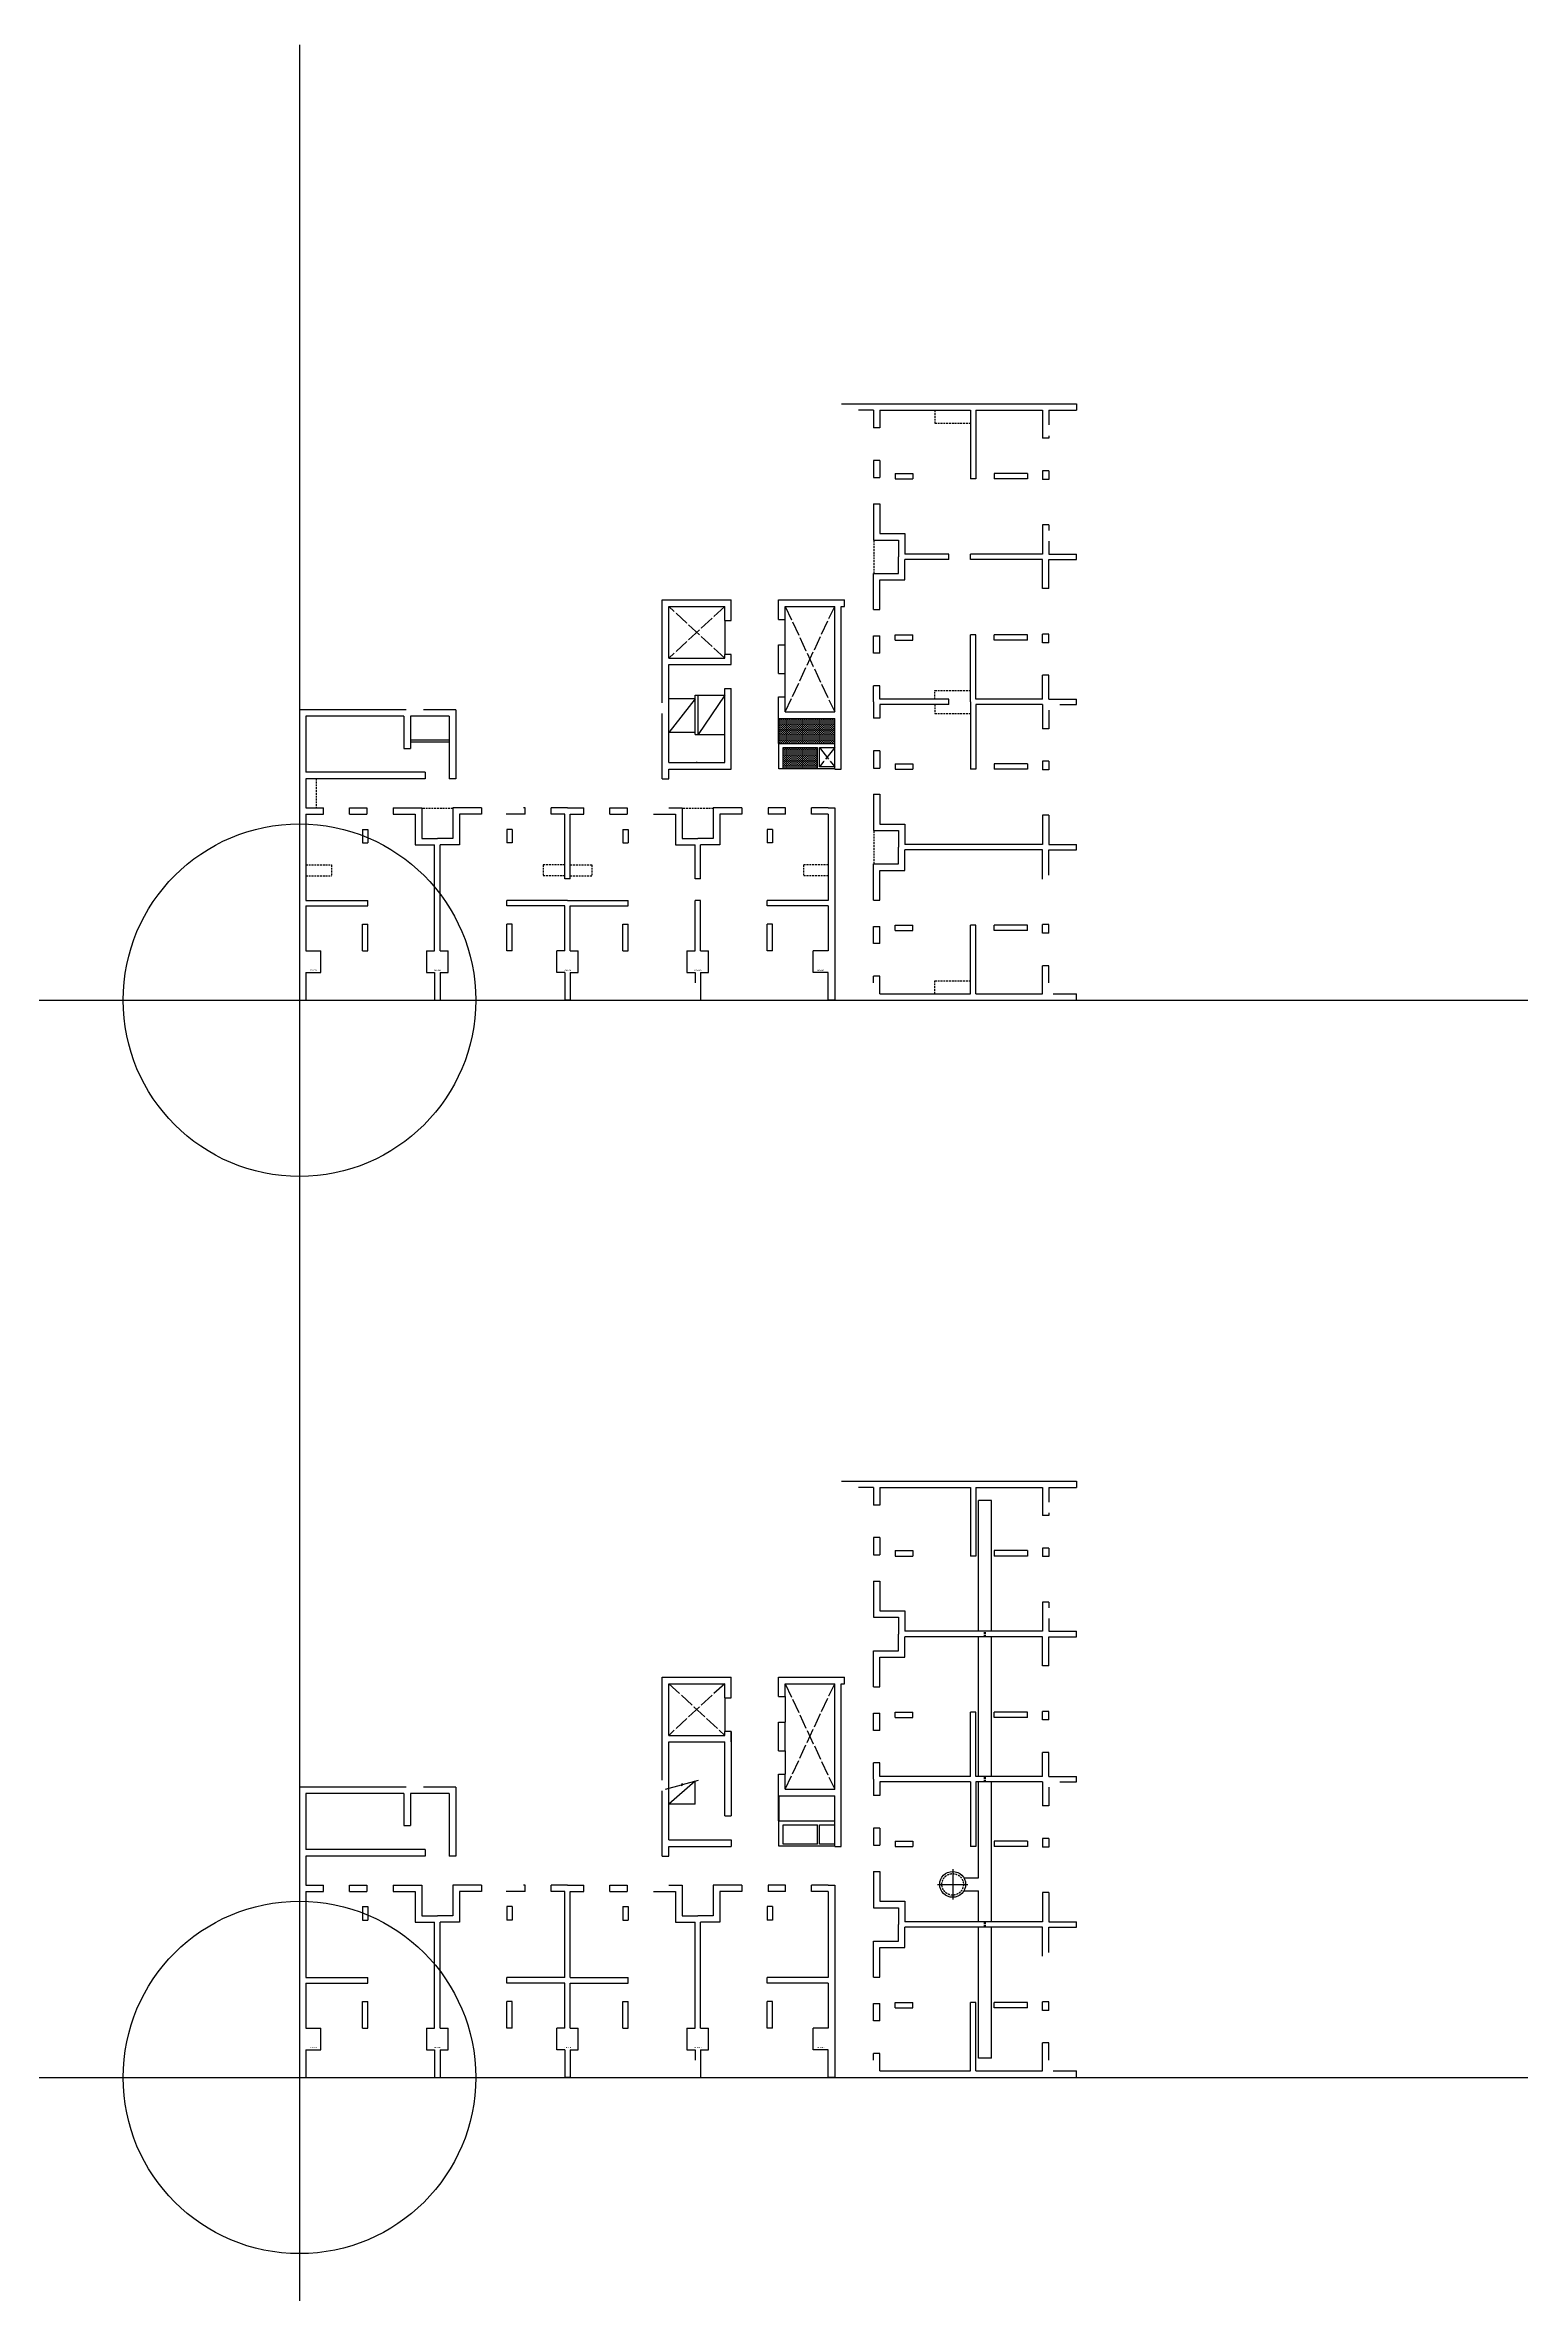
# Model space of a CAD drawing. Header units: millimetres. Extents: x 317501 to 2277231, y -321722 to 1186893.
# Drawn here: x 841040 to 909569, y 1082461 to 1186893 of the extents above; entities that cross this region are included whole.
import ezdxf
from ezdxf.enums import TextEntityAlignment as Align

# ---------------------------------------------------------------- set-up
doc = ezdxf.new("R2010")
doc.units = ezdxf.units.MM
doc.header["$LTSCALE"] = 57
doc.linetypes.add('XS-지하주차장$0$DDOT', pattern=[14, 12, -1, 0, -1])
doc.linetypes.add('XS-지하주차장$0$HID', pattern=[2.3, 1.5, -0.8])
for name, color, linetype in [('XS-지하주차장$0$DASH', 8, 'Continuous'), ('XS-지하주차장$0$EL7', 7, 'Continuous'), ('XS-지하주차장$0$FP-CORE', 8, 'Continuous'), ('XS-지하주차장$0$OPEN', 9, 'XS-지하주차장$0$DDOT'), ('XS-지하주차장$0$STEEL', 9, 'Continuous'), ('XS-지하주차장$0$W1', 2, 'Continuous'), ('XS-지하주차장$0$W2', 9, 'Continuous'), ('XS-지하주차장$0$집수정-주동', 21, 'Continuous'), ('XS-지하주차장$0$트렌치-주동', 21, 'Continuous')]:
    doc.layers.add(name, color=color, linetype=linetype)
doc.layers.add('XS-지하주차장$0$DEFPOINT', color=144, linetype='Continuous', plot=False)
doc.layers.add('XS-지하주차장$0$PD', color=145, linetype='XS-지하주차장$0$HID', plot=False)
doc.styles.add('XS-지하주차장$0$맑은고딕', font='malgun.ttf')

# ---------------------------------------------------------------- blocks, each defined once
blk = doc.blocks.new('XS-지하주차장$0$집수정-주동')
at = {"layer": 'XS-지하주차장$0$집수정-주동'}
for p, q in [((707, 0), (-707, 0)), ((0, 707), (0, -707))]:
    blk.add_line(p, q, dxfattribs=at)
blk.add_circle((0, 0), 600, dxfattribs=at)
at = {"layer": 'XS-지하주차장$0$집수정-주동', "linetype": 'XS-지하주차장$0$HID'}
blk.add_circle((0, 0), 500, dxfattribs=at)
blk = doc.blocks.new('XS-지하주차장$0$B2-2')
at = {"layer": 'XS-지하주차장$0$EL7'}
for p, q in [((19735, 17620), (19735, 16050)), ((22535, 17675), (22535, 16485)), ((22535, 15165), (22535, 14075))]:
    blk.add_line(p, q, dxfattribs=at)
at = {"layer": 'XS-지하주차장$0$FP-CORE'}
for p, q in [((18368, 13755), (17135, 12680)), ((18368, 12680), (18368, 13755)), ((18368, 12680), (17135, 12680))]:
    blk.add_line(p, q, dxfattribs=at)
blk.add_lwpolyline([(16979, 13383), (17727, 13584), (17739, 13540), (17764, 13640), (17775, 13596), (18524, 13797)], dxfattribs=at)
at = {"layer": 'XS-지하주차장$0$OPEN'}
for p, q in [((19735, 18275), (17135, 15875)), ((17135, 18275), (19735, 15875)), ((22535, 13375), (24835, 18275)), ((22535, 18275), (24835, 13375))]:
    blk.add_line(p, q, dxfattribs=at)
at = {"layer": 'XS-지하주차장$0$STEEL'}
for p, q in [((22235, 11910), (22235, 13075)), ((22265, 11910), (22265, 13075)), ((22265, 11910), (22235, 11910))]:
    blk.add_line(p, q, dxfattribs=at)
at = {"layer": 'XS-지하주차장$0$W1'}
for p, q in [((25145, 27680), (36060, 27680)), ((26635, 27380), (25945, 27380)), ((26635, 27380), (26635, 26565)), ((26935, 27380), (26935, 26565)), ((26935, 27380), (31130, 27380)), ((31130, 27380), (31130, 24200)), ((31380, 27380), (31380, 24200)), ((31380, 27380), (34475, 27380)), ((34475, 27380), (34475, 26080)), ((34775, 27380), (34775, 26700)), ((34775, 27380), (36060, 27380)), ((36060, 27680), (36060, 27380)), ((26935, 26565), (26635, 26565)), ((34775, 26200), (34775, 26080)), ((34775, 26080), (34475, 26080)), ((26935, 25055), (26635, 25055)), ((26635, 25055), (26635, 24255)), ((26635, 24255), (26935, 24255)), ((26935, 25055), (26935, 24255)), ((27635, 24450), (28465, 24450)), ((27635, 24450), (27635, 24200)), ((27635, 24200), (28465, 24200)), ((28465, 24450), (28465, 24200)), ((31380, 24200), (31130, 24200)), ((33775, 24450), (32240, 24450)), ((32240, 24450), (32240, 24200)), ((33775, 24200), (32240, 24200)), ((33775, 24450), (33775, 24200)), ((34475, 24570), (34475, 24170)), ((34775, 24570), (34475, 24570)), ((34775, 24170), (34475, 24170)), ((34775, 24570), (34775, 24170)), ((26635, 23035), (26935, 23035)), ((26635, 23035), (26635, 21355)), ((26935, 23035), (26935, 21655)), ((34475, 22060), (34475, 20705)), ((34775, 22060), (34475, 22060)), ((34775, 22060), (34775, 21800)), ((26635, 21355), (27795, 21355)), ((26935, 21655), (28095, 21655)), ((27795, 21355), (27795, 20580)), ((28095, 21655), (28095, 20705)), ((34775, 21300), (34775, 20705)), ((27795, 19805), (27795, 20580)), ((34475, 20705), (28095, 20705)), ((34475, 20455), (28095, 20455)), ((28095, 19505), (28095, 20455)), ((34475, 19100), (34475, 20455)), ((34775, 20705), (36060, 20705)), ((34775, 19100), (34775, 20455)), ((34775, 20455), (36060, 20455)), ((36060, 20455), (36060, 20705)), ((26635, 18125), (26635, 19805)), ((26635, 19805), (27795, 19805)), ((26935, 18125), (26935, 19505)), ((26935, 19505), (28095, 19505)), ((34775, 19100), (34475, 19100)), ((16835, 13800), (16835, 18575)), ((16835, 18575), (20035, 18575)), ((17135, 15875), (17135, 18275)), ((17135, 18275), (19735, 18275)), ((19735, 17620), (19735, 18275)), ((20035, 17620), (20035, 18575)), ((22235, 18575), (25285, 18575)), ((22235, 17675), (22235, 18575)), ((22535, 18275), (24835, 18275)), ((22535, 17675), (22535, 18275)), ((24835, 13375), (24835, 18275)), ((25135, 10725), (25135, 18275)), ((25135, 18275), (25285, 18275)), ((25285, 18275), (25285, 18575)), ((26635, 18125), (26935, 18125)), ((19735, 17620), (20035, 17620)), ((22235, 17675), (22535, 17675)), ((26635, 16905), (26935, 16905)), ((26635, 16105), (26635, 16905)), ((26935, 16105), (26935, 16905)), ((27635, 16960), (28465, 16960)), ((27635, 16710), (27635, 16960)), ((27635, 16710), (28465, 16710)), ((28465, 16710), (28465, 16960)), ((31130, 13965), (31130, 16960)), ((31380, 16960), (31130, 16960)), ((31380, 13965), (31380, 16960)), ((33775, 16960), (32240, 16960)), ((32240, 16710), (32240, 16960)), ((33775, 16710), (32240, 16710)), ((33775, 16710), (33775, 16960)), ((34475, 16590), (34475, 16990)), ((34775, 16990), (34475, 16990)), ((34775, 16590), (34775, 16990)), ((17135, 15875), (19735, 15875)), ((19735, 15875), (19735, 16050)), ((20035, 16050), (19735, 16050)), ((20035, 16050), (20035, 12135)), ((20035, 15575), (20035, 16050)), ((22235, 15165), (22235, 16485)), ((22235, 16485), (22535, 16485)), ((22535, 15165), (22535, 16485)), ((26935, 16105), (26635, 16105)), ((34775, 16590), (34475, 16590)), ((17135, 11025), (17135, 15575)), ((17135, 15575), (19735, 15575)), ((19735, 12135), (19735, 15575)), ((22235, 15165), (22535, 15165)), ((34775, 15080), (34475, 15080)), ((34475, 13965), (34475, 15080)), ((34775, 13965), (34775, 15080)), ((22235, 13075), (22235, 14075)), ((22235, 14075), (22535, 14075)), ((22535, 13375), (22535, 14075)), ((26935, 14595), (26635, 14595)), ((26635, 13840), (26635, 14595)), ((26635, 13840), (26635, 13085)), ((26935, 13965), (26935, 14595)), ((31130, 13965), (26935, 13965)), ((31130, 13715), (26935, 13715)), ((26935, 13715), (26935, 13085)), ((31130, 13715), (31130, 10720)), ((34475, 13965), (31380, 13965)), ((34475, 13715), (31380, 13715)), ((31380, 13715), (31380, 10720)), ((34475, 13715), (34475, 12600)), ((34775, 13965), (36060, 13965)), ((35275, 13715), (36060, 13715)), ((36060, 13715), (36060, 13965)), ((0, 13475), (0, 0)), ((4950, 13475), (0, 13475)), ((300, 13175), (300, 10575)), ((4850, 13175), (300, 13175)), ((4850, 13175), (4850, 11685)), ((6950, 13175), (5150, 13175)), ((5150, 13175), (5150, 11685)), ((7250, 13475), (5750, 13475)), ((6950, 13175), (6950, 10275)), ((7250, 13475), (7250, 10275)), ((16835, 10275), (16835, 13300)), ((22235, 13075), (24835, 13075)), ((22535, 13375), (24835, 13375)), ((24835, 10725), (24835, 13075)), ((26935, 13085), (26635, 13085)), ((34775, 12600), (34475, 12600)), ((34775, 13465), (34775, 12600)), ((4850, 11685), (5150, 11685)), ((19735, 12135), (20035, 12135)), ((26935, 11575), (26635, 11575)), ((26635, 11575), (26635, 10775)), ((26935, 11575), (26935, 10775)), ((5840, 10575), (300, 10575)), ((5840, 10575), (5840, 10275)), ((17135, 11025), (20035, 11025)), ((17135, 10275), (17135, 10725)), ((17135, 10725), (20035, 10725)), ((20035, 11025), (20035, 10725)), ((24835, 10725), (25135, 10725)), ((26635, 10775), (26935, 10775)), ((27635, 10970), (28465, 10970)), ((27635, 10970), (27635, 10720)), ((27635, 10720), (28465, 10720)), ((28465, 10970), (28465, 10720)), ((31380, 10720), (31130, 10720)), ((33775, 10970), (32240, 10970)), ((32240, 10970), (32240, 10720)), ((33775, 10720), (32240, 10720)), ((33775, 10970), (33775, 10720)), ((34475, 11090), (34475, 10690)), ((34775, 11090), (34475, 11090)), ((34775, 10690), (34475, 10690)), ((34775, 11090), (34775, 10690)), ((5840, 10275), (300, 10275)), ((300, 10275), (300, 8925)), ((7250, 10275), (6950, 10275)), ((16835, 10275), (17135, 10275)), ((26635, 9555), (26935, 9555)), ((26635, 9555), (26635, 7875)), ((26935, 9555), (26935, 8175)), ((300, 8925), (1115, 8925)), ((300, 8625), (1115, 8625)), ((300, 8625), (300, 4630)), ((1115, 8625), (1115, 8925)), ((2325, 8625), (2325, 8925)), ((2325, 8925), (3125, 8925)), ((2325, 8625), (3125, 8625)), ((3125, 8925), (3125, 8625)), ((4345, 8925), (4345, 8625)), ((4345, 8925), (5675, 8925)), ((4345, 8625), (5375, 8625)), ((5375, 8625), (5375, 7205)), ((5675, 8925), (5675, 7505)), ((8455, 8925), (7125, 8925)), ((7125, 8925), (7125, 7505)), ((8455, 8625), (7425, 8625)), ((7425, 8625), (7425, 7205)), ((8455, 8925), (8455, 8625)), ((10475, 8625), (9600, 8625)), ((10475, 8925), (10400, 8925)), ((10475, 8625), (10475, 8925)), ((11685, 8625), (11685, 8925)), ((12440, 8925), (11685, 8925)), ((12315, 8625), (11685, 8625)), ((12315, 4630), (12315, 8625)), ((12440, 8925), (13195, 8925)), ((12565, 4630), (12565, 8625)), ((12565, 8625), (13195, 8625)), ((13195, 8625), (13195, 8925)), ((14405, 8625), (14405, 8925)), ((14405, 8925), (15205, 8925)), ((14405, 8625), (15205, 8625)), ((15205, 8925), (15205, 8625)), ((16425, 8625), (17455, 8625)), ((17135, 8925), (17755, 8925)), ((17455, 8625), (17455, 7205)), ((17755, 8925), (17755, 7505)), ((20535, 8925), (19205, 8925)), ((19205, 8925), (19205, 7505)), ((20535, 8625), (19505, 8625)), ((19505, 8625), (19505, 7205)), ((20535, 8925), (20535, 8625)), ((21755, 8925), (21755, 8625)), ((22555, 8925), (21755, 8925)), ((22555, 8625), (21755, 8625)), ((22555, 8625), (22555, 8925)), ((23765, 8625), (23765, 8925)), ((24535, 8925), (23765, 8925)), ((24535, 8625), (23765, 8625)), ((24535, 8925), (24835, 8925)), ((24535, 8625), (24535, 4630)), ((24835, 8925), (24835, 0)), ((34475, 8580), (34475, 7225)), ((34775, 8580), (34475, 8580)), ((34775, 8580), (34775, 7225)), ((2930, 7925), (2930, 7295)), ((2930, 7925), (3180, 7925)), ((3180, 7925), (3180, 7295)), ((5675, 7505), (6400, 7505)), ((7125, 7505), (6400, 7505)), ((9620, 7925), (9620, 7295)), ((9870, 7925), (9620, 7925)), ((9870, 7925), (9870, 7295)), ((15010, 7925), (15010, 7295)), ((15010, 7925), (15260, 7925)), ((15260, 7925), (15260, 7295)), ((17755, 7505), (18480, 7505)), ((19205, 7505), (18480, 7505)), ((21700, 7925), (21700, 7295)), ((21950, 7925), (21700, 7925)), ((21950, 7925), (21950, 7295)), ((26635, 7875), (27795, 7875)), ((26935, 8175), (28095, 8175)), ((27795, 7875), (27795, 7100)), ((28095, 8175), (28095, 7225)), ((2930, 7295), (3180, 7295)), ((5375, 7205), (6275, 7205)), ((6275, 2285), (6275, 7205)), ((6525, 2285), (6525, 7205)), ((7425, 7205), (6525, 7205)), ((9870, 7295), (9620, 7295)), ((15010, 7295), (15260, 7295)), ((17455, 7205), (18355, 7205)), ((18355, 2285), (18355, 7205)), ((18605, 2285), (18605, 7205)), ((19505, 7205), (18605, 7205)), ((21950, 7295), (21700, 7295)), ((26635, 4645), (26635, 6325)), ((26635, 6325), (27795, 6325)), ((27795, 6325), (27795, 7100)), ((34475, 7225), (28095, 7225)), ((34475, 6975), (28095, 6975)), ((28095, 6025), (28095, 6975)), ((34475, 5620), (34475, 6975)), ((34775, 7225), (36060, 7225)), ((34775, 5800), (34775, 6975)), ((34775, 6975), (36060, 6975)), ((36060, 6975), (36060, 7225)), ((26935, 4645), (26935, 6025)), ((26935, 6025), (28095, 6025)), ((300, 4630), (3180, 4630)), ((300, 4380), (3180, 4380)), ((300, 4380), (300, 2285)), ((3180, 4380), (3180, 4630)), ((12315, 4630), (9620, 4630)), ((9620, 4380), (9620, 4630)), ((12315, 4380), (9620, 4380)), ((12315, 2285), (12315, 4380)), ((12565, 4630), (15260, 4630)), ((12565, 2285), (12565, 4380)), ((12565, 4380), (15260, 4380)), ((15260, 4380), (15260, 4630)), ((24535, 4630), (21700, 4630)), ((21700, 4380), (21700, 4630)), ((24535, 4380), (21700, 4380)), ((24535, 4380), (24535, 2285)), ((26635, 4645), (26935, 4645)), ((2930, 2285), (2930, 3520)), ((2930, 3520), (3180, 3520)), ((3180, 2285), (3180, 3520)), ((9620, 2285), (9620, 3520)), ((9870, 3520), (9620, 3520)), ((9870, 2285), (9870, 3520)), ((15010, 2285), (15010, 3520)), ((15010, 3520), (15260, 3520)), ((15260, 2285), (15260, 3520)), ((21700, 2285), (21700, 3520)), ((21950, 3520), (21700, 3520)), ((21950, 2285), (21950, 3520)), ((26635, 3425), (26935, 3425)), ((26635, 2625), (26635, 3425)), ((26935, 2625), (26935, 3425)), ((27635, 3480), (28465, 3480)), ((27635, 3230), (27635, 3480)), ((27635, 3230), (28465, 3230)), ((28465, 3230), (28465, 3480)), ((31130, 300), (31130, 3480)), ((31380, 3480), (31130, 3480)), ((31380, 300), (31380, 3480)), ((33775, 3480), (32240, 3480)), ((32240, 3230), (32240, 3480)), ((33775, 3230), (32240, 3230)), ((33775, 3230), (33775, 3480)), ((34475, 3110), (34475, 3510)), ((34775, 3510), (34475, 3510)), ((34775, 3110), (34775, 3510)), ((300, 2285), (1000, 2285)), ((1000, 1285), (1000, 2285)), ((2930, 2285), (3180, 2285)), ((5900, 2285), (6275, 2285)), ((5900, 2285), (5900, 1285)), ((6525, 2285), (6900, 2285)), ((6900, 1285), (6900, 2285)), ((9870, 2285), (9620, 2285)), ((11940, 1285), (11940, 2285)), ((12315, 2285), (11940, 2285)), ((12565, 2285), (12940, 2285)), ((12940, 1285), (12940, 2285)), ((15010, 2285), (15260, 2285)), ((17980, 2285), (18355, 2285)), ((17980, 2285), (17980, 1285)), ((18605, 2285), (18980, 2285)), ((18980, 1285), (18980, 2285)), ((21950, 2285), (21700, 2285)), ((23835, 1285), (23835, 2285)), ((24535, 2285), (23835, 2285)), ((26935, 2625), (26635, 2625)), ((34775, 3110), (34475, 3110)), ((300, 1285), (1000, 1285)), ((300, 1285), (300, 0)), ((5900, 1285), (6275, 1285)), ((6275, 1285), (6275, 0)), ((6525, 1285), (6525, 0)), ((6525, 1285), (6900, 1285)), ((12315, 1285), (11940, 1285)), ((12315, 1285), (12315, 0)), ((12565, 1285), (12940, 1285)), ((12565, 1285), (12565, 0)), ((17980, 1285), (18355, 1285)), ((18355, 1285), (18355, 800)), ((18605, 1285), (18605, 800)), ((18605, 1285), (18980, 1285)), ((24535, 1285), (23835, 1285)), ((24535, 0), (24535, 1285)), ((26935, 1115), (26635, 1115)), ((26635, 800), (26635, 1115)), ((26935, 300), (26935, 1115)), ((34775, 1600), (34475, 1600)), ((34475, 300), (34475, 1600)), ((34775, 800), (34775, 1600)), ((0, 0), (300, 0)), ((18605, 800), (18605, 0)), ((26935, 300), (31130, 300)), ((31380, 300), (34475, 300)), ((34975, 300), (36060, 300)), ((36060, 0), (36060, 300)), ((6275, 0), (6525, 0)), ((12565, 0), (12315, 0)), ((24835, 0), (24535, 0)), ((26635, 0), (36060, 0))]:
    blk.add_line(p, q, dxfattribs=at)
at = {"layer": 'XS-지하주차장$0$W2'}
for p, q in [((22250, 11910), (24835, 11910)), ((22250, 10740), (22250, 11910)), ((22440, 11720), (24040, 11720)), ((22440, 10830), (22440, 11720)), ((24040, 10830), (24040, 11720)), ((24130, 11720), (24835, 11720)), ((24130, 10830), (24130, 11720)), ((24835, 10740), (22250, 10740)), ((24040, 10830), (22440, 10830)), ((24835, 10830), (24130, 10830))]:
    blk.add_line(p, q, dxfattribs=at)
at = {"layer": 'XS-지하주차장$0$트렌치-주동'}
for p, q in [((31510, 20705), (31510, 26780)), ((32110, 26780), (31510, 26780)), ((32110, 20705), (32110, 26780)), ((31510, 13965), (31510, 20455)), ((32110, 13965), (32110, 20455)), ((31510, 9260), (31510, 13715)), ((32110, 7225), (32110, 13715)), ((30830, 9260), (31510, 9260)), ((30830, 8660), (31510, 8660)), ((31510, 7225), (31510, 8660)), ((31510, 900), (31510, 6975)), ((32110, 900), (32110, 6975)), ((32110, 900), (31510, 900))]:
    blk.add_line(p, q, dxfattribs=at)
at = {"layer": 'XS-지하주차장$0$트렌치-주동', "linetype": 'XS-지하주차장$0$HID'}
for p, q in [((31785, 20455), (31785, 20705)), ((31835, 20455), (31835, 20705)), ((31785, 13715), (31785, 13965)), ((31835, 13715), (31835, 13965)), ((31785, 6975), (31785, 7225)), ((31835, 6975), (31835, 7225))]:
    blk.add_line(p, q, dxfattribs=at)
at = {"layer": 'XS-지하주차장$0$집수정-주동', "rotation": 90}
blk.add_blockref('XS-지하주차장$0$집수정-주동', (30310, 8960), dxfattribs=at)
at = {"layer": 'XS-지하주차장$0$DEFPOINT', "color": 2, "style": 'XS-지하주차장$0$맑은고딕', "width": 0.8}
for p in [(650, 1385), (6400, 1385), (12440, 1385), (18480, 1385), (24185, 1385)]:
    blk.add_text('1000X1000', height=50, dxfattribs=at).set_placement(p, align=Align.MIDDLE_CENTER)
blk = doc.blocks.new('XS-지하주차장$0$B1-2')
at = {"layer": 'XS-지하주차장$0$DASH'}
h = blk.add_hatch(dxfattribs=at)
h.set_pattern_fill('DASH', color=256, scale=350, angle=180, style=0)
h.set_pattern_definition([(2e-15, (-357891.64, 9798.91), (43.75, 43.75), [43.75, -43.75])])
h.paths.add_polyline_path([(22265, 13075), (24835, 13075), (24835, 11910), (22265, 11910)])
h = blk.add_hatch(dxfattribs=at)
h.set_pattern_fill('DASH', color=256, scale=350, angle=180, style=0)
h.set_pattern_definition([(2e-15, (-357891.64, 8753.91), (43.75, 43.75), [43.75, -43.75])])
h.paths.add_polyline_path([(22440, 11720), (24040, 11720), (24040, 10755), (22440, 10755)])
blk.add_line((22440, 10755), (24040, 10755), dxfattribs=at)
at = {"layer": 'XS-지하주차장$0$DEFPOINT', "color": 1}
for p, q in [((18460, 11025), (18410, 11025)), ((18435, 11000), (18435, 11050))]:
    blk.add_line(p, q, dxfattribs=at)
at = {"layer": 'XS-지하주차장$0$EL7'}
for p, q in [((19735, 17620), (19735, 16050)), ((22535, 16485), (22535, 17675)), ((22535, 14075), (22535, 15165))]:
    blk.add_line(p, q, dxfattribs=at)
at = {"layer": 'XS-지하주차장$0$FP-CORE'}
for p, q in [((18368, 13980), (17135, 13980)), ((18368, 13980), (17135, 12420)), ((18368, 14150), (19735, 14150)), ((18368, 12330), (18368, 14150)), ((18503, 12330), (18503, 14150)), ((19735, 14150), (18503, 12330)), ((18365, 12420), (17135, 12420)), ((18368, 12330), (19735, 12330))]:
    blk.add_line(p, q, dxfattribs=at)
at = {"layer": 'XS-지하주차장$0$OPEN'}
for p, q in [((19735, 15875), (17135, 18275)), ((19735, 18275), (17135, 15875)), ((22535, 13375), (24835, 18275)), ((22535, 18275), (24835, 13375)), ((24130, 11720), (24835, 10830)), ((24835, 11720), (24130, 10830))]:
    blk.add_line(p, q, dxfattribs=at)
at = {"layer": 'XS-지하주차장$0$PD'}
for p, q in [((29485, 27380), (29485, 26785)), ((29485, 26785), (31130, 26785)), ((26665, 19805), (26665, 21355)), ((29485, 14375), (31130, 14375)), ((29485, 13965), (29485, 14375)), ((29485, 13715), (29485, 13305)), ((29485, 13305), (31130, 13305)), ((770, 10275), (770, 8925)), ((7125, 8895), (5675, 8895)), ((19205, 8895), (17755, 8895)), ((26665, 6325), (26665, 7875)), ((300, 6275), (1495, 6275)), ((1495, 6275), (1495, 5765)), ((12315, 6275), (11305, 6275)), ((11305, 6275), (11305, 5765)), ((12565, 6275), (13575, 6275)), ((13575, 6275), (13575, 5765)), ((24535, 6275), (23385, 6275)), ((23385, 6275), (23385, 5765)), ((300, 5765), (1495, 5765)), ((12315, 5765), (11305, 5765)), ((12565, 5765), (13575, 5765)), ((24535, 5765), (23385, 5765)), ((29485, 895), (31130, 895)), ((29485, 300), (29485, 895))]:
    blk.add_line(p, q, dxfattribs=at)
at = {"layer": 'XS-지하주차장$0$STEEL'}
for p, q in [((22235, 11910), (22235, 13075)), ((22265, 11910), (22265, 13075)), ((22265, 11910), (22235, 11910))]:
    blk.add_line(p, q, dxfattribs=at)
at = {"layer": 'XS-지하주차장$0$W1'}
for p, q in [((25145, 27680), (36060, 27680)), ((26635, 27380), (25945, 27380)), ((26635, 27380), (26635, 26565)), ((26935, 27380), (26935, 26565)), ((26935, 27380), (31130, 27380)), ((31130, 27380), (31130, 24200)), ((31380, 27380), (31380, 24200)), ((31380, 27380), (34475, 27380)), ((34475, 27380), (34475, 26080)), ((34775, 27380), (34775, 26700)), ((34775, 27380), (36060, 27380)), ((36060, 27680), (36060, 27380)), ((26935, 26565), (26635, 26565)), ((34775, 26200), (34775, 26080)), ((34775, 26080), (34475, 26080)), ((26935, 25055), (26635, 25055)), ((26635, 25055), (26635, 24255)), ((26635, 24255), (26935, 24255)), ((26935, 25055), (26935, 24255)), ((27635, 24450), (28465, 24450)), ((27635, 24450), (27635, 24200)), ((27635, 24200), (28465, 24200)), ((28465, 24450), (28465, 24200)), ((31380, 24200), (31130, 24200)), ((33775, 24450), (32240, 24450)), ((32240, 24450), (32240, 24200)), ((33775, 24200), (32240, 24200)), ((33775, 24450), (33775, 24200)), ((34475, 24570), (34475, 24170)), ((34775, 24570), (34475, 24570)), ((34775, 24170), (34475, 24170)), ((34775, 24570), (34775, 24170)), ((26635, 23035), (26935, 23035)), ((26635, 23035), (26635, 21355)), ((26935, 23035), (26935, 21655)), ((34475, 22060), (34475, 20705)), ((34775, 22060), (34475, 22060)), ((34775, 22060), (34775, 21800)), ((26635, 21355), (27795, 21355)), ((26935, 21655), (28095, 21655)), ((27795, 21355), (27795, 20580)), ((28095, 21655), (28095, 20705)), ((34775, 21300), (34775, 20705)), ((27795, 19805), (27795, 20580)), ((30130, 20705), (28095, 20705)), ((28095, 19505), (28095, 20455)), ((30130, 20455), (28095, 20455)), ((30130, 20455), (30130, 20705)), ((34475, 20705), (31130, 20705)), ((31130, 20455), (31130, 20705)), ((34475, 20455), (31130, 20455)), ((34475, 19100), (34475, 20455)), ((34775, 20705), (36060, 20705)), ((34775, 19100), (34775, 20455)), ((34775, 20455), (36060, 20455)), ((36060, 20455), (36060, 20705)), ((26635, 18125), (26635, 19805)), ((26635, 19805), (27795, 19805)), ((26935, 18125), (26935, 19505)), ((26935, 19505), (28095, 19505)), ((34775, 19100), (34475, 19100)), ((16835, 13800), (16835, 18575)), ((16835, 18575), (20035, 18575)), ((17135, 15875), (17135, 18275)), ((17135, 18275), (19735, 18275)), ((19735, 17620), (19735, 18275)), ((20035, 17620), (20035, 18575)), ((22235, 18575), (25285, 18575)), ((22235, 17675), (22235, 18575)), ((22535, 18275), (24835, 18275)), ((22535, 17675), (22535, 18275)), ((24835, 13375), (24835, 18275)), ((25135, 10725), (25135, 18275)), ((25135, 18275), (25285, 18275)), ((25285, 18275), (25285, 18575)), ((26635, 18125), (26935, 18125)), ((19735, 17620), (20035, 17620)), ((22235, 17675), (22535, 17675)), ((26635, 16905), (26935, 16905)), ((26635, 16105), (26635, 16905)), ((26935, 16105), (26935, 16905)), ((27635, 16960), (28465, 16960)), ((27635, 16710), (27635, 16960)), ((27635, 16710), (28465, 16710)), ((28465, 16710), (28465, 16960)), ((31130, 13840), (31130, 16960)), ((31380, 16960), (31130, 16960)), ((31380, 13965), (31380, 16960)), ((33775, 16960), (32240, 16960)), ((32240, 16710), (32240, 16960)), ((33775, 16710), (32240, 16710)), ((33775, 16710), (33775, 16960)), ((34475, 16590), (34475, 16990)), ((34775, 16990), (34475, 16990)), ((34775, 16590), (34775, 16990)), ((17135, 15875), (19735, 15875)), ((19735, 15875), (19735, 16050)), ((20035, 16050), (19735, 16050)), ((20035, 15575), (20035, 16050)), ((22235, 15165), (22235, 16485)), ((22235, 16485), (22535, 16485)), ((22535, 15165), (22535, 16485)), ((26935, 16105), (26635, 16105)), ((34775, 16590), (34475, 16590)), ((17135, 11025), (17135, 15575)), ((17135, 15575), (20035, 15575)), ((22235, 15165), (22535, 15165)), ((34775, 15080), (34475, 15080)), ((34475, 13965), (34475, 15080)), ((34775, 13965), (34775, 15080)), ((19735, 11025), (19735, 14465)), ((19735, 14465), (20035, 14465)), ((20035, 10725), (20035, 14465)), ((22235, 13075), (22235, 14075)), ((22235, 14075), (22535, 14075)), ((22535, 13375), (22535, 14075)), ((26935, 14595), (26635, 14595)), ((26635, 13840), (26635, 14595)), ((26635, 13840), (26635, 13085)), ((26935, 13965), (26935, 14595)), ((30130, 13965), (26935, 13965)), ((30130, 13715), (26935, 13715)), ((26935, 13715), (26935, 13085)), ((30130, 13715), (30130, 13965)), ((31130, 13840), (31130, 10720)), ((34475, 13965), (31380, 13965)), ((34475, 13715), (31380, 13715)), ((31380, 13715), (31380, 10720)), ((34475, 13715), (34475, 12600)), ((34775, 13965), (36060, 13965)), ((35275, 13715), (36060, 13715)), ((36060, 13715), (36060, 13965)), ((0, 13475), (0, 0)), ((4950, 13475), (0, 13475)), ((300, 13175), (300, 10575)), ((4850, 13175), (300, 13175)), ((4850, 13175), (4850, 11685)), ((6950, 13175), (5150, 13175)), ((5150, 13175), (5150, 11685)), ((7250, 13475), (5750, 13475)), ((6950, 13175), (6950, 10275)), ((7250, 13475), (7250, 10275)), ((16835, 10275), (16835, 13300)), ((22235, 13075), (24835, 13075)), ((22535, 13375), (24835, 13375)), ((24835, 10725), (24835, 13075)), ((26935, 13085), (26635, 13085)), ((34775, 12600), (34475, 12600)), ((34775, 13465), (34775, 12600)), ((4850, 11685), (5150, 11685)), ((26935, 11575), (26635, 11575)), ((26635, 11575), (26635, 10775)), ((26935, 11575), (26935, 10775)), ((5840, 10575), (300, 10575)), ((5840, 10575), (5840, 10275)), ((17135, 11025), (19735, 11025)), ((17135, 10275), (17135, 10725)), ((17135, 10725), (20035, 10725)), ((24835, 10725), (25135, 10725)), ((26635, 10775), (26935, 10775)), ((27635, 10970), (28465, 10970)), ((27635, 10970), (27635, 10720)), ((27635, 10720), (28465, 10720)), ((28465, 10970), (28465, 10720)), ((31380, 10720), (31130, 10720)), ((33775, 10970), (32240, 10970)), ((32240, 10970), (32240, 10720)), ((33775, 10720), (32240, 10720)), ((33775, 10970), (33775, 10720)), ((34475, 11090), (34475, 10690)), ((34775, 11090), (34475, 11090)), ((34775, 10690), (34475, 10690)), ((34775, 11090), (34775, 10690)), ((5840, 10275), (300, 10275)), ((300, 10275), (300, 8925)), ((7250, 10275), (6950, 10275)), ((16835, 10275), (17135, 10275)), ((26635, 9555), (26935, 9555)), ((26635, 9555), (26635, 7875)), ((26935, 9555), (26935, 8175)), ((300, 8925), (1115, 8925)), ((300, 8625), (1115, 8625)), ((300, 8625), (300, 4630)), ((1115, 8625), (1115, 8925)), ((2325, 8625), (2325, 8925)), ((2325, 8925), (3125, 8925)), ((2325, 8625), (3125, 8625)), ((3125, 8925), (3125, 8625)), ((4345, 8925), (4345, 8625)), ((4345, 8925), (5675, 8925)), ((4345, 8625), (5375, 8625)), ((5375, 8625), (5375, 7205)), ((5675, 8925), (5675, 7505)), ((8455, 8925), (7125, 8925)), ((7125, 8925), (7125, 7505)), ((8455, 8625), (7425, 8625)), ((7425, 8625), (7425, 7205)), ((8455, 8925), (8455, 8625)), ((10475, 8625), (9600, 8625)), ((10475, 8925), (10400, 8925)), ((10475, 8625), (10475, 8925)), ((11685, 8625), (11685, 8925)), ((12440, 8925), (11685, 8925)), ((12315, 8625), (11685, 8625)), ((12315, 5630), (12315, 8625)), ((12440, 8925), (13195, 8925)), ((12565, 5630), (12565, 8625)), ((12565, 8625), (13195, 8625)), ((13195, 8625), (13195, 8925)), ((14405, 8625), (14405, 8925)), ((14405, 8925), (15205, 8925)), ((14405, 8625), (15205, 8625)), ((15205, 8925), (15205, 8625)), ((16425, 8625), (17455, 8625)), ((17135, 8925), (17755, 8925)), ((17455, 8625), (17455, 7205)), ((17755, 8925), (17755, 7505)), ((20535, 8925), (19205, 8925)), ((19205, 8925), (19205, 7505)), ((20535, 8625), (19505, 8625)), ((19505, 8625), (19505, 7205)), ((20535, 8925), (20535, 8625)), ((21755, 8925), (21755, 8625)), ((22555, 8925), (21755, 8925)), ((22555, 8625), (21755, 8625)), ((22555, 8625), (22555, 8925)), ((23765, 8625), (23765, 8925)), ((24535, 8925), (23765, 8925)), ((24535, 8625), (23765, 8625)), ((24535, 8925), (24835, 8925)), ((24535, 8625), (24535, 4630)), ((24835, 8925), (24835, 0)), ((34475, 8580), (34475, 7225)), ((34775, 8580), (34475, 8580)), ((34775, 8580), (34775, 7225)), ((2930, 7925), (2930, 7295)), ((2930, 7925), (3180, 7925)), ((3180, 7925), (3180, 7295)), ((5675, 7505), (6400, 7505)), ((7125, 7505), (6400, 7505)), ((9620, 7925), (9620, 7295)), ((9870, 7925), (9620, 7925)), ((9870, 7925), (9870, 7295)), ((15010, 7925), (15010, 7295)), ((15010, 7925), (15260, 7925)), ((15260, 7925), (15260, 7295)), ((17755, 7505), (18480, 7505)), ((19205, 7505), (18480, 7505)), ((21700, 7925), (21700, 7295)), ((21950, 7925), (21700, 7925)), ((21950, 7925), (21950, 7295)), ((26635, 7875), (27795, 7875)), ((26935, 8175), (28095, 8175)), ((27795, 7875), (27795, 7100)), ((28095, 8175), (28095, 7225)), ((2930, 7295), (3180, 7295)), ((5375, 7205), (6275, 7205)), ((6275, 2285), (6275, 7205)), ((6525, 2285), (6525, 7205)), ((7425, 7205), (6525, 7205)), ((9870, 7295), (9620, 7295)), ((15010, 7295), (15260, 7295)), ((17455, 7205), (18355, 7205)), ((18355, 5630), (18355, 7205)), ((19505, 7205), (18605, 7205)), ((18605, 5630), (18605, 7205)), ((21950, 7295), (21700, 7295)), ((26635, 4645), (26635, 6325)), ((26635, 6325), (27795, 6325)), ((27795, 6325), (27795, 7100)), ((34475, 7225), (28095, 7225)), ((34475, 6975), (28095, 6975)), ((28095, 6025), (28095, 6975)), ((34475, 5620), (34475, 6975)), ((34775, 7225), (36060, 7225)), ((34775, 5800), (34775, 6975)), ((34775, 6975), (36060, 6975)), ((36060, 6975), (36060, 7225)), ((12565, 5630), (12315, 5630)), ((18605, 5630), (18355, 5630)), ((26935, 4645), (26935, 6025)), ((26935, 6025), (28095, 6025)), ((300, 4630), (3180, 4630)), ((300, 4380), (3180, 4380)), ((300, 4380), (300, 2285)), ((3180, 4380), (3180, 4630)), ((12440, 4630), (9620, 4630)), ((9620, 4380), (9620, 4630)), ((12315, 4380), (9620, 4380)), ((12315, 2285), (12315, 4380)), ((12440, 4630), (15260, 4630)), ((12565, 2285), (12565, 4380)), ((12565, 4380), (15260, 4380)), ((15260, 4380), (15260, 4630)), ((18355, 2285), (18355, 4630)), ((18605, 4630), (18355, 4630)), ((18605, 2285), (18605, 4630)), ((24535, 4630), (21700, 4630)), ((21700, 4380), (21700, 4630)), ((24535, 4380), (21700, 4380)), ((24535, 4380), (24535, 2285)), ((26635, 4645), (26935, 4645)), ((2930, 2285), (2930, 3520)), ((2930, 3520), (3180, 3520)), ((3180, 2285), (3180, 3520)), ((9620, 2285), (9620, 3520)), ((9870, 3520), (9620, 3520)), ((9870, 2285), (9870, 3520)), ((15010, 2285), (15010, 3520)), ((15010, 3520), (15260, 3520)), ((15260, 2285), (15260, 3520)), ((21700, 2285), (21700, 3520)), ((21950, 3520), (21700, 3520)), ((21950, 2285), (21950, 3520)), ((26635, 3425), (26935, 3425)), ((26635, 2625), (26635, 3425)), ((26935, 2625), (26935, 3425)), ((27635, 3480), (28465, 3480)), ((27635, 3230), (27635, 3480)), ((27635, 3230), (28465, 3230)), ((28465, 3230), (28465, 3480)), ((31130, 300), (31130, 3480)), ((31380, 3480), (31130, 3480)), ((31380, 300), (31380, 3480)), ((33775, 3480), (32240, 3480)), ((32240, 3230), (32240, 3480)), ((33775, 3230), (32240, 3230)), ((33775, 3230), (33775, 3480)), ((34475, 3110), (34475, 3510)), ((34775, 3510), (34475, 3510)), ((34775, 3110), (34775, 3510)), ((300, 2285), (1000, 2285)), ((1000, 1285), (1000, 2285)), ((2930, 2285), (3180, 2285)), ((5900, 2285), (6275, 2285)), ((5900, 2285), (5900, 1285)), ((6525, 2285), (6900, 2285)), ((6900, 1285), (6900, 2285)), ((9870, 2285), (9620, 2285)), ((11940, 1285), (11940, 2285)), ((12315, 2285), (11940, 2285)), ((12565, 2285), (12940, 2285)), ((12940, 1285), (12940, 2285)), ((15010, 2285), (15260, 2285)), ((17980, 2285), (18355, 2285)), ((17980, 2285), (17980, 1285)), ((18605, 2285), (18980, 2285)), ((18980, 1285), (18980, 2285)), ((21950, 2285), (21700, 2285)), ((23835, 1285), (23835, 2285)), ((24535, 2285), (23835, 2285)), ((26935, 2625), (26635, 2625)), ((34775, 3110), (34475, 3110)), ((300, 1285), (1000, 1285)), ((300, 1285), (300, 0)), ((5900, 1285), (6275, 1285)), ((6275, 1285), (6275, 0)), ((6525, 1285), (6525, 0)), ((6525, 1285), (6900, 1285)), ((12315, 1285), (11940, 1285)), ((12315, 1285), (12315, 0)), ((12565, 1285), (12940, 1285)), ((12565, 1285), (12565, 0)), ((17980, 1285), (18355, 1285)), ((18355, 1285), (18355, 800)), ((18605, 1285), (18605, 0)), ((18605, 1285), (18980, 1285)), ((24535, 1285), (23835, 1285)), ((24535, 0), (24535, 1285)), ((26935, 1115), (26635, 1115)), ((26635, 800), (26635, 1115)), ((26935, 300), (26935, 1115)), ((34775, 1600), (34475, 1600)), ((34475, 300), (34475, 1600)), ((34775, 800), (34775, 1600)), ((0, 0), (300, 0)), ((26935, 300), (31130, 300)), ((31380, 300), (34475, 300)), ((34975, 300), (36060, 300)), ((36060, 0), (36060, 300)), ((6275, 0), (6525, 0)), ((12565, 0), (12315, 0)), ((24835, 0), (24535, 0)), ((26635, 0), (36060, 0))]:
    blk.add_line(p, q, dxfattribs=at)
at = {"layer": 'XS-지하주차장$0$W2'}
for p, q in [((6950, 12070), (5150, 12070)), ((6950, 11980), (5150, 11980)), ((22250, 11910), (24835, 11910)), ((22250, 10740), (22250, 11910)), ((22440, 11720), (24040, 11720)), ((22440, 10740), (22440, 11720)), ((24040, 10740), (24040, 11720)), ((24130, 11720), (24835, 11720)), ((24130, 10830), (24130, 11720)), ((22440, 10740), (22250, 10740)), ((24835, 10740), (24040, 10740)), ((24835, 10830), (24130, 10830))]:
    blk.add_line(p, q, dxfattribs=at)
at = {"layer": 'XS-지하주차장$0$DEFPOINT', "color": 2, "style": 'XS-지하주차장$0$맑은고딕', "width": 0.8}
for p in [(650, 1385), (6400, 1385), (12440, 1385), (18480, 1385), (24185, 1385)]:
    blk.add_text('1000X1000', height=50, dxfattribs=at).set_placement(p, align=Align.MIDDLE_CENTER)

msp = doc.modelspace()

# ---------------------------------------------------------------- linework, layer by layer
for centre in [(852843.9, 1142560.8), (852843.9, 1092560.8)]:
    msp.add_circle(centre, 8179.8)
at = {"layer": 'XS-지하주차장$0$DEFPOINT'}
for p, q in [((852843.9, 1186893.4), (852843.9, 1053164.6)), ((736723.3, 1142560.8), (1197007.3, 1142560.8)), ((736723.3, 1092560.8), (1197007.3, 1092560.8))]:
    msp.add_line(p, q, dxfattribs=at)

# ---------------------------------------------------------------- block references
for name, p in [('XS-지하주차장$0$B1-2', (852843.9, 1142560.8)), ('XS-지하주차장$0$B2-2', (852843.9, 1092560.8))]:
    msp.add_blockref(name, p)

doc.saveas('drawing.dxf')
